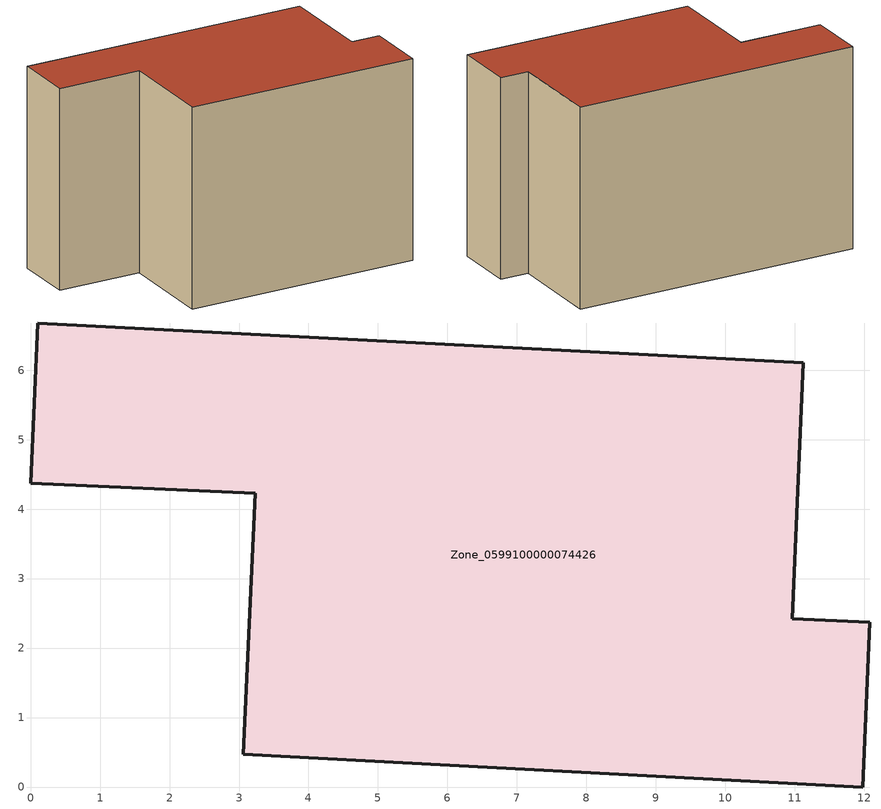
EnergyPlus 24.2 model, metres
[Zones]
Zone_0599100000074426
 floor ground (C_G): 11.98,0 3.06,0.47 3.23,4.23 0,4.37 0.1,6.68 11.12,6.11 10.96,2.42 12.08,2.37 z1.07
 wall outside (C_F): 10.96,2.42 11.12,6.11 0.1,6.68 0,4.37 3.23,4.23 3.06,0.47 11.98,0 12.08,2.37 10.96,2.42 z1.07:8.8
 roof outside (C_R): 3.06,0.47 11.98,0 12.08,2.37 10.96,2.42 11.12,6.11 0.1,6.68 0,4.37 3.23,4.23 z8.8
[BUILDING]
Pand.0599100000074426: North Axis=0; Terrain=City; Loads Convergence Tolerance Value=0.04; Temperature Convergence Tolerance Value=0.4; Solar Distribution=FullExterior; Maximum Number of Warmup Days=25; Minimum Number of Warmup Days=1
[Site:Location]
Rotterdam.The.Hague.AP_ZH_NLD Design_Conditions: Latitude=51.96; Longitude=4.45; Time Zone=1; Elevation=-4.5
[SITE:GROUNDTEMPERATURE:BUILDINGSURFACE]
18, 18, 18, 18, 18, 18, 18, 18, 18, 18, 18, 18
[MATERIAL] Thermal Absorptance=0.9; Solar Absorptance=0.7; Visible Absorptance=0.7
Name | Roughness | Thickness | Conductivity | Density | Specific Heat
G.TI.1975-1991 | MediumSmooth | 0.15 | 0.288461 | 540 | 1210
F.TI.1975-1991 | Rough | 0.3 | 0.230769 | 1920 | 840
R.TI.1975-1991 | MediumRough | 0.2 | 0.153846 | 1500 | 1000
[CONSTRUCTION]
C_G: G.TI.1975-1991
C_F: F.TI.1975-1991
C_R: R.TI.1975-1991
[ZONE]
Zone_0599100000074426: Type=1; Multiplier=1; Ceiling Height=Autocalculate; Volume=Autocalculate; Floor Area=autocalculate; Part of Total Floor Area=Yes
[ZONEINFILTRATION:DESIGNFLOWRATE]
Infil_Zone_0599100000074426: Zone or ZoneList or Space or SpaceList=Zone_0599100000074426; Schedule=AlwaysOn; Design Flow Rate Calculation Method=Flow/Area; Flow Rate per Floor Area=0.003; Constant Term Coefficient=1; Temperature Term Coefficient=0; Velocity Term Coefficient=0; Velocity Squared Term Coefficient=0
[HVACTEMPLATE:ZONE:IDEALLOADSAIRSYSTEM]
Zone_0599100000074426: Maximum Heating Supply Air Temperature=50; Minimum Cooling Supply Air Temperature=13; Maximum Heating Supply Air Humidity Ratio=0.0156; Minimum Cooling Supply Air Humidity Ratio=0.0077; Heating Limit=NoLimit; Cooling Limit=NoLimit; Dehumidification Control Type=ConstantSensibleHeatRatio; Cooling Sensible Heat Ratio=0.7; Dehumidification Setpoint=60; Humidification Control Type=None; Humidification Setpoint=30; Outdoor Air Method=None; Outdoor Air Flow Rate per Person=0.00944; Outdoor Air Flow Rate per Zone Floor Area=0; Outdoor Air Flow Rate per Zone=0; Demand Controlled Ventilation Type=None; Outdoor Air Economizer Type=NoEconomizer; Heat Recovery Type=None; Sensible Heat Recovery Effectiveness=0.7; Latent Heat Recovery Effectiveness=0.65
[ZONECONTROL:THERMOSTAT]
ThermostatControl_Zone_0599100000074426: Zone or ZoneList=Zone_0599100000074426; Control Type Schedule=DualSetpointControlType; Control 1=Thermostat_Zone_0599100000074426; Temperature Difference Between Cutout And Setpoint=0
[THERMOSTATSETPOINT:DUALSETPOINT]
Thermostat_Zone_0599100000074426: Heating Setpoint Temperature Schedule=HeatingSetpoint_Zone_0599100000074426; Cooling Setpoint Temperature Schedule=CoolingSetpoint_Zone_0599100000074426
[SCHEDULE:COMPACT]
HeatingSetpoint_Zone_0599100000074426: Through: 12/31, For: AllDays, Until: 24:00, 21
CoolingSetpoint_Zone_0599100000074426: Through: 12/31, For: AllDays, Until: 24:00, 24
DualSetpointControlType: Through: 12/31, For: AllDays, Until: 24:00, 4
AlwaysOn: Through: 12/31, For: AllDays, Until: 24:00, 1
